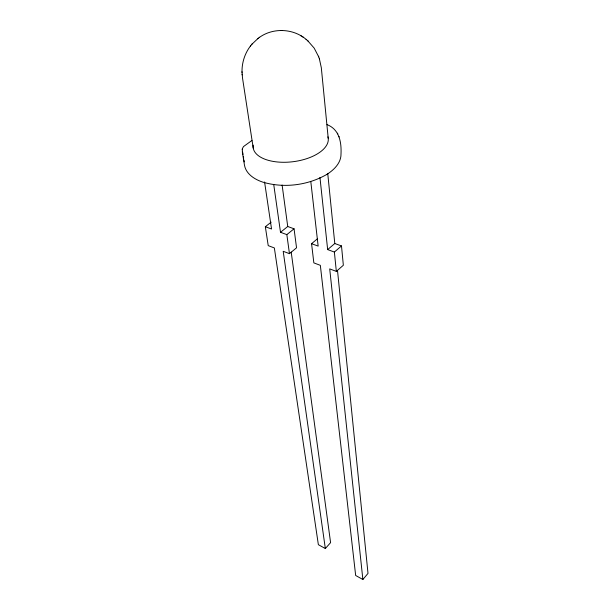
<?xml version="1.0" encoding="UTF-8"?>
<svg xmlns="http://www.w3.org/2000/svg" width="610" height="610" viewBox="0 0 610 610"><rect width="100%" height="100%" fill="white"/><g stroke="black" fill="none" stroke-linecap="round" stroke-linejoin="round"><path stroke-width="0.91" d="M242.025 72.438C241.743 62.838 244.839 53.131 250.794 45.575M242.322 151.593L242.338 148.726L243.474 146.591L251.938 140.46M251.785 44.362L258.091 38.377M250.374 46.101L252.182 43.874M317.307 238.906L311.565 243.687L313.845 262.887L320.341 265.342L355.66 575.474L362.874 579.5L368.005 573.4L337.498 270.36M271.137 222.177L265.335 226.729L268.225 245.632L274.355 247.95L318.359 544.684L325.336 548.535L330.589 542.641L291.199 252.083M362.874 579.5L329.713 268.888L336.339 271.389L343.346 265.251L341.493 245.944L334.791 243.52L327.654 249.589L334.371 252.052L341.493 245.944M325.336 548.535L283.2 251.297L289.453 253.661L296.544 247.805L294.058 228.796L287.737 226.508L280.508 232.296L273.768 184.754M289.453 253.661L286.845 234.621L294.058 228.796M259.128 37.614C272.998 27.374 293.616 28.365 306.555 39.734M257.557 38.773L259.624 37.256M326.754 174.452C333.914 169.999 341.226 162.908 341.013 153.827C341.554 141.947 339.229 129.32 326.99 124.593M326.502 174.605C307.471 185.448 283.749 188.368 262.727 182.108C254.759 179.477 246.074 174.109 244.473 165.196L242.345 152.027M282.605 30.515L281.225 30.5M265.335 226.729L271.549 229.009L264.572 181.978M280.508 232.296L286.845 234.621M311.565 243.687L318.153 246.104L310.833 181.803M300.882 35.738L301.409 36.074M302.682 36.867L303.254 37.225M307.775 40.801L314.15 48.083L318.733 56.89M306.075 39.315L308.286 41.244M337.414 133.194L337.848 133.918M339.023 136.541L339.198 136.937M319.32 58.545L321.317 67.71L328.218 138.272M318.504 56.25L319.556 59.193M242.742 152.523L243.047 154.399M243.344 156.274L243.649 158.15M243.954 160.026L244.252 161.909M253.234 148.108L242.513 77.996L241.995 71.744M282.117 185.074L287.737 226.508M319.953 177.411L327.654 249.589M327.738 173.446L334.791 243.52M334.371 252.052L336.339 271.389M242.269 149.236L242.292 149.702M242.109 74.184L242.139 74.877M327.921 136.815A37.82 18.88 -7.1 0 1 292.022 161.833A37.82 18.88 -7.1 0 1 253.188 145.142"/></g></svg>
